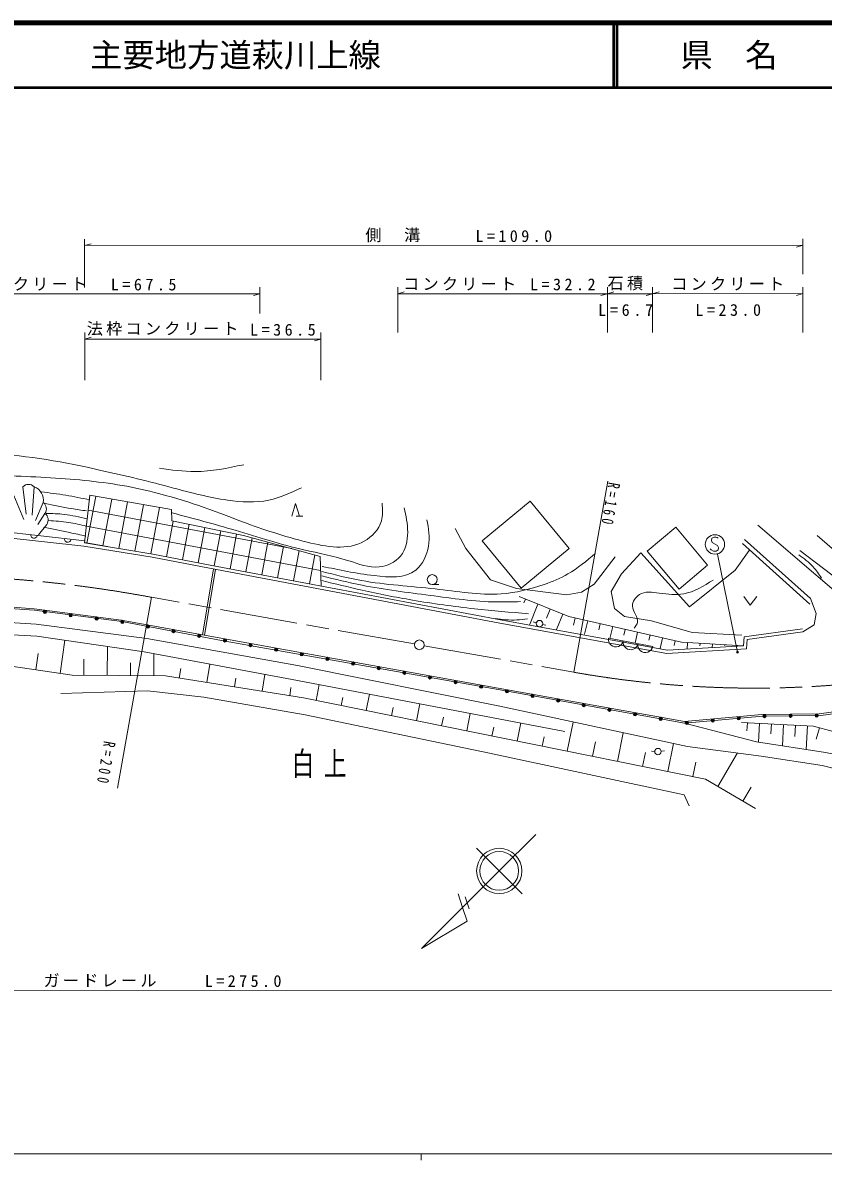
# Model space of a CAD drawing. Units: millimetres, scale not verified. Extents: x 40000 to 680000, y 20000 to 380000.
# Drawn here: x 206305 to 330214, y 204000 to 380000 of the extents above; entities that cross this region are included whole.
import ezdxf
from ezdxf.enums import TextEntityAlignment as Align

# ---------------------------------------------------------------- set-up
doc = ezdxf.new("R2010")
doc.units = ezdxf.units.MM
doc.header["$LTSCALE"] = 1000
doc.linetypes.add('CHAIN', pattern=[18.5, 12, -1.5, 3.5, -1.5])
for name, color, linetype, lineweight in [('M-BGD', 7, 'Continuous', 13), ('M-BMK', 2, 'CHAIN', 13), ('M-BMK-SRVR', 3, 'Continuous', 13), ('M-STR-HTXT', 7, 'Continuous', 13), ('M-STR-STRC', 7, 'Continuous', 13), ('M-TTL', 2, 'Continuous', 140), ('M-TTL-BAND', 7, 'Continuous', 13), ('M-TTL-LINE', 7, 'Continuous', 50)]:
    doc.layers.add(name, color=color, linetype=linetype, lineweight=lineweight)
doc.layers.add('M-BMK-HTXT', color=7, linetype='Continuous')
doc.layers.add('M-TTL-TXT', color=7, linetype='Continuous')
doc.styles.add('ＭＳ ゴシック', font='')
doc.styles.get('ＭＳ ゴシック').set_extended_font_data('MS Gothic')

msp = doc.modelspace()

# ---------------------------------------------------------------- hatches: boundary and pattern name
at = {"layer": 'M-BGD'}
h = msp.add_hatch(dxfattribs=at)
h.set_pattern_fill('USER', color=256, style=0, pattern_type=2)
h.set_pattern_definition([(349.3054, (261674, 270600), (463.93, 2456.58), []), (259.3054, (261674, 270600), (2456.58, -463.93), [])])
h.paths.add_polyline_path([(215864, 299514), (226431, 297796), (236376, 295886), (252474, 292845), (252368, 297432), (240477, 300668), (229395, 302942), (229344, 304662), (216694, 306886)])

# ---------------------------------------------------------------- linework, layer by layer
for p, q in [((206305, 308219), (206824, 303964)), ((208078, 308220), (207752, 303828)), ((204914, 306828), (206497, 303119)), ((209470, 305765), (208298, 302983)), ((209743, 304074), (208625, 302356)), ((248619, 303638), (249659, 303638)), ((210016, 302383), (208762, 300774)), ((317699, 299441), (328115, 290054)), ((234131, 285305), (235854, 295470)), ((234427, 285255), (236150, 295420)), ((269685, 293087), (270685, 293088)), ((284113, 290819), (283880, 290237)), ((286037, 290050), (284733, 286789)), ((287961, 289280), (287394, 287864)), ((285813, 287171), (285334, 287315)), ((286779, 286917), (287267, 286806)), ((289885, 288511), (288922, 286104)), ((291814, 287905), (291563, 286809)), ((293749, 287462), (293274, 285392)), ((295683, 287019), (295460, 286045)), ((297618, 286576), (297199, 284746)), ((299552, 286133), (299352, 285258)), ((301487, 285690), (301104, 284020)), ((303422, 285247), (303240, 284452)), ((212073, 279309), (212827, 284449)), ((219368, 278997), (219399, 283493)), ((303818, 283515), (296976, 284787)), ((305356, 284804), (304989, 283200)), ((307291, 284361), (307132, 283666)), ((309218, 284083), (309160, 283094)), ((311137, 283972), (311115, 283587)), ((313057, 283860), (313025, 283311)), ((314977, 283749), (314967, 283584)), ((316896, 283637), (316890, 283527)), ((208325, 279858), (208701, 282426)), ((226595, 278947), (226619, 282380)), ((215755, 279022), (215772, 281520)), ((222982, 278972), (222995, 280970)), ((230538, 278595), (230774, 280077)), ((234809, 277915), (235263, 280765)), ((239080, 277235), (239298, 278603)), ((243352, 276555), (243769, 279176)), ((247623, 275875), (247823, 277128)), ((251703, 275142), (252198, 277590)), ((255593, 274357), (255844, 275603)), ((259482, 273571), (259994, 276108)), ((267260, 271999), (267790, 274625)), ((263371, 272785), (263631, 274076)), ((275038, 270428), (275586, 273143)), ((271149, 271214), (271419, 272549)), ((282816, 268857), (283382, 271660)), ((290594, 267285), (291507, 271802)), ((318474, 271705), (318407, 270417)), ((320335, 271609), (320183, 268683)), ((322195, 271512), (322115, 269957)), ((324056, 271416), (323885, 268121)), ((325916, 271319), (325826, 269579)), ((327777, 271223), (327587, 267558)), ((278927, 269642), (279206, 271022)), ((286705, 268071), (286993, 269495)), ((298372, 265714), (299265, 270135)), ((329620, 270925), (329137, 269160)), ((294483, 266499), (294935, 268734)), ((306150, 264142), (307024, 268468)), ((302261, 264928), (302703, 267115)), ((304129, 267264), (303630, 267300)), ((305125, 267278), (305623, 267326)), ((313919, 261829), (316957, 267012)), ((310039, 263357), (310486, 265569)), ((317788, 259561), (319054, 261720))]:
    msp.add_line(p, q, dxfattribs=at)
for points in [[(252474, 292845), (252368, 297432), (240477, 300668), (229395, 302942), (229344, 304662), (216694, 306886), (215864, 299514)], [(247939, 303637), (248539, 305638), (249139, 303638)], [(215899, 299820), (208627, 300663), (203095, 301291), (186277, 301311), (179089, 300935)], [(297983, 297389), (294736, 293116), (292778, 291914), (290508, 291468), (282720, 292446), (278715, 293824), (274886, 298629), (273239, 301744)], [(320074, 302257), (338386, 286590), (341382, 286676)], [(203132, 300432), (215784, 299021), (226343, 297303), (236282, 295395), (280145, 287111), (306003, 282416), (318320, 283107), (318434, 284559), (327073, 285746), (328831, 286817), (329098, 288614), (328256, 290907), (318048, 300040)], [(215864, 299514), (226431, 297796), (236376, 295886), (280236, 287603), (306034, 282918), (317856, 283582), (317967, 285000), (327004, 286242)], [(354732, 289877), (347099, 288629), (343196, 288595), (329292, 300687)], [(318767, 298329), (316588, 295302), (309513, 289649), (301990, 297969), (298965, 294719), (297408, 292004), (297898, 289379), (299456, 288133), (303639, 287466), (309915, 285643), (317614, 285245)], [(326583, 298332), (333938, 292754), (340261, 286644)], [(283151, 291203), (290847, 288127), (308258, 284139), (317856, 283582)], [(317910, 291220), (318910, 289861), (319910, 291221)], [(345182, 275223), (329562, 273061), (320725, 272956), (308753, 271874), (279879, 277056), (221564, 287575), (208053, 289319), (196543, 290189), (183290, 290340), (170496, 289618), (159449, 288279), (146813, 285913), (136794, 283803), (127549, 281283), (118661, 277993), (110595, 274446), (100374, 269459), (90767, 263548), (79905, 256336)], [(80008, 256194), (91041, 263375), (100522, 269248), (110748, 274218), (118875, 277776), (127736, 281108), (136766, 283594), (146897, 285756), (159597, 288016), (170575, 289261), (183331, 289998), (196652, 289888), (208138, 289101), (221629, 287354), (237349, 284367), (279882, 276814), (308726, 271628), (320861, 272703), (329836, 272819), (345934, 275013)], [(348251, 261714), (339643, 262724), (330064, 265085), (320613, 266545), (309177, 268005), (280147, 274243), (248851, 280536), (225489, 284749), (208371, 286939), (194292, 287836), (181353, 287607), (164926, 286197), (151241, 283943), (132396, 279494), (113762, 272457), (99361, 265422), (81014, 254814)], [(82343, 252988), (100472, 263791), (114929, 270376), (133450, 277075), (151973, 281918), (165305, 284059), (181451, 285582), (194348, 285867), (208469, 285082), (225080, 282667), (248837, 278229), (290203, 270363)], [(319723, 258426), (311984, 262964), (249759, 275535), (228402, 278934), (213948, 279034), (202702, 280682), (164925, 278609), (136452, 271896), (119017, 267146), (103647, 260023), (85721, 248350)], [(212218, 276195), (225607, 276648), (234327, 275638), (250020, 272941), (278559, 266985), (308673, 260523), (309461, 258835)], [(308726, 271628), (319870, 268730), (330569, 267105), (341384, 264898), (347256, 264900)], [(317544, 271753), (328707, 271175), (337836, 268677), (346208, 270132)]]:
    msp.add_lwpolyline(points, dxfattribs=at)
for points in [[(290872, 298643), (284835, 305958), (277411, 299830), (283449, 292516)], [(312310, 296051), (307370, 301940), (302974, 298252), (307913, 292363)]]:
    msp.add_lwpolyline(points, close=True, dxfattribs=at)
for centre, radius in [((269685, 293847), 760), ((209730, 288850), 250), ((209730, 288850), 150), ((209730, 288850), 50), ((213730, 288334), 250), ((213730, 288334), 150), ((213730, 288334), 50), ((217729, 287818), 250), ((217729, 287818), 150), ((217729, 287818), 50), ((221715, 287294), 250), ((221715, 287294), 150), ((221715, 287294), 50), ((286292, 287027), 500), ((225684, 286578), 250), ((225684, 286578), 150), ((225684, 286578), 50), ((229653, 285862), 250), ((229653, 285862), 150), ((229653, 285862), 50), ((233622, 285146), 250), ((233622, 285146), 150), ((233622, 285146), 50), ((237591, 284430), 250), ((237591, 284430), 150), ((237591, 284430), 50), ((241559, 283714), 250), ((241559, 283714), 150), ((241559, 283714), 50), ((245528, 282998), 250), ((245528, 282998), 150), ((245528, 282998), 50), ((249497, 282283), 250), ((249497, 282283), 150), ((249497, 282283), 50), ((253466, 281567), 250), ((253466, 281567), 150), ((253466, 281567), 50), ((257435, 280851), 250), ((257435, 280851), 150), ((257435, 280851), 50), ((261404, 280135), 250), ((261404, 280135), 150), ((261404, 280135), 50), ((265372, 279419), 250), ((265372, 279419), 150), ((265372, 279419), 50), ((269341, 278703), 250), ((269341, 278703), 150), ((269341, 278703), 50), ((273310, 277987), 250), ((273310, 277987), 150), ((273310, 277987), 50), ((277279, 277271), 250), ((277279, 277271), 150), ((277279, 277271), 50), ((281248, 276557), 250), ((281248, 276557), 150), ((281248, 276557), 50), ((285218, 275844), 250), ((285218, 275844), 150), ((285218, 275844), 50), ((289187, 275132), 250), ((289187, 275132), 150), ((289187, 275132), 50), ((293157, 274419), 250), ((293157, 274419), 150), ((293157, 274419), 50), ((297126, 273707), 250), ((297126, 273707), 150), ((297126, 273707), 50), ((301096, 272995), 250), ((301096, 272995), 150), ((301096, 272995), 50), ((321137, 272711), 250), ((321137, 272711), 150), ((325169, 272759), 250), ((325169, 272759), 150), ((325169, 272759), 50), ((329202, 272807), 250), ((329202, 272807), 150), ((329202, 272807), 50), ((305065, 272282), 250), ((305065, 272282), 150), ((305065, 272282), 50), ((309105, 271655), 250), ((309105, 271655), 150), ((309105, 271655), 50), ((313122, 272018), 250), ((313122, 272018), 150), ((313122, 272018), 50), ((317138, 272381), 250), ((317138, 272381), 150), ((317138, 272381), 50), ((321137, 272711), 50), ((304628, 267229), 500)]:
    msp.add_circle(centre, radius, dxfattribs=at)
for centre, radius, start, end in [((207192, 307289), 1285, 46.41134, 133.61696), ((207260, 306134), 2240, 350.52245, 68.58343), ((208719, 304776), 1242, 325.57369, 52.77932), ((208992, 303085), 1242, 325.57369, 52.77932), ((208043, 300729), 500, 173.5148, 353.5148), ((213280, 300123), 500, 173.39111, 353.39111), ((298116, 284575), 1160, 169.47177, 349.47177), ((300397, 284151), 1160, 169.47177, 349.47177), ((302678, 283727), 1160, 169.47177, 349.47177)]:
    msp.add_arc(centre, radius, start, end, dxfattribs=at)
for points, knots in [([(183479, 314006), (186491, 313735), (189502, 313465), (192521, 313383), (195502, 313303), (198490, 313407), (201467, 313289), (207162, 313064), (212819, 312027), (218388, 310744), (222163, 309929), (225902, 309035), (229643, 308006), (232399, 307277), (235144, 306544), (238002, 306132), (240136, 305824), (242333, 305694), (244399, 306133), (246144, 306505), (247796, 307282), (249449, 308059)], [0, 0, 0, 0, 1, 1, 1, 2, 2, 2, 3, 3, 3, 4, 4, 4, 5, 5, 5, 6, 6, 6, 7, 7, 7, 7]), ([(176574, 312417), (179885, 311799), (183195, 311182), (186530, 310784), (191991, 310134), (197517, 310076), (203027, 309923), (207073, 309810), (211110, 309646), (215138, 309252), (219028, 308895), (222910, 308312), (226681, 307332), (231327, 306183), (235819, 304546), (240332, 302766), (243543, 301599), (246671, 300546), (250336, 299642), (253328, 298889), (256568, 298295), (259176, 299789), (260384, 300481), (261457, 301620), (261821, 302915), (262064, 303783), (261990, 304720), (261916, 305657)], [0, 0, 0, 0, 1, 1, 1, 2, 2, 2, 3, 3, 3, 4, 4, 4, 5, 5, 5, 6, 6, 6, 7, 7, 7, 8, 8, 8, 9, 9, 9, 9]), ([(227468, 311083), (229314, 310815), (231160, 310547), (232999, 310555), (235508, 310567), (238005, 311091), (240502, 311615)], [0, 0, 0, 0, 1, 1, 1, 2, 2, 2, 2]), ([(209204, 307423), (210457, 307263), (211711, 307102), (212956, 306895), (214212, 306687), (215460, 306431), (216708, 306175)], [0, 0, 0, 0, 1, 1, 1, 2, 2, 2, 2]), ([(209761, 305637), (211122, 305343), (212483, 305050), (213855, 304819), (214633, 304689), (215414, 304579), (216195, 304469)], [0, 0, 0, 0, 1, 1, 1, 2, 2, 2, 2]), ([(229444, 304158), (232700, 303292), (235957, 302427), (239208, 301467), (242755, 300420), (246296, 299260), (249838, 298440), (252118, 297911), (254399, 297522), (256754, 296758), (258304, 296265), (259841, 295632), (261468, 295797), (262714, 295924), (263998, 296522), (264786, 297481), (265604, 298478), (265888, 299865), (265891, 301185), (265894, 302479), (265628, 303707), (265361, 304936)], [0, 0, 0, 0, 1, 1, 1, 2, 2, 2, 3, 3, 3, 4, 4, 4, 5, 5, 5, 6, 6, 6, 7, 7, 7, 7]), ([(209927, 304073), (210860, 304053), (211793, 304033), (212716, 303929), (213898, 303796), (215062, 303527), (216227, 303257)], [0, 0, 0, 0, 1, 1, 1, 2, 2, 2, 2]), ([(210314, 302977), (211344, 302911), (212375, 302846), (213392, 302689), (214313, 302547), (215223, 302330), (216133, 302112)], [0, 0, 0, 0, 1, 1, 1, 2, 2, 2, 2]), ([(252666, 295891), (255237, 295346), (257808, 294801), (260699, 294450), (263002, 294171), (265508, 294015), (267143, 295318), (268198, 296158), (268891, 297605), (269114, 299021), (269332, 300404), (269102, 301757), (268873, 303110)], [0, 0, 0, 0, 1, 1, 1, 2, 2, 2, 3, 3, 3, 4, 4, 4, 4]), ([(209536, 301928), (210884, 301660), (212231, 301391), (213576, 301112), (214411, 300938), (215244, 300761), (216078, 300583)], [0, 0, 0, 0, 1, 1, 1, 2, 2, 2, 2]), ([(252618, 295091), (254647, 294578), (256676, 294065), (258727, 293698), (262481, 293025), (266308, 292840), (270126, 292402), (273542, 292010), (276951, 291416), (280361, 291635), (282608, 291806), (284842, 292336), (286997, 293080), (288282, 293523), (289539, 294042), (290700, 294716), (292219, 295597), (293575, 296744), (294932, 297891)], [0, 0, 0, 0, 1, 1, 1, 2, 2, 2, 3, 3, 3, 4, 4, 4, 5, 5, 5, 6, 6, 6, 6]), ([(329933, 294074), (329528, 294685), (329124, 295297), (328638, 295831), (327994, 296538), (327206, 297109), (326418, 297680)], [0, 0, 0, 0, 1, 1, 1, 2, 2, 2, 2]), ([(252580, 294418), (254659, 293905), (256737, 293393), (258833, 292977), (262312, 292286), (265839, 291860), (269366, 291392), (272788, 290938), (276210, 290443), (279649, 290385), (280882, 290364), (282118, 290399), (283353, 290434)], [0, 0, 0, 0, 1, 1, 1, 2, 2, 2, 3, 3, 3, 4, 4, 4, 4]), ([(252619, 293697), (254684, 293185), (256748, 292674), (258824, 292207), (261406, 291627), (264005, 291116), (266615, 290670), (269808, 290125), (273016, 289677), (276235, 289326), (279020, 289022), (281812, 288790), (284604, 288558)], [0, 0, 0, 0, 1, 1, 1, 2, 2, 2, 3, 3, 3, 4, 4, 4, 4]), ([(300931, 286307), (301167, 286619), (301404, 286931), (301463, 287255), (301606, 288029), (300732, 288870), (300693, 289740), (300662, 290433), (301160, 291145), (301758, 291516), (302596, 292082), (303745, 291905), (304836, 291754), (306176, 291568), (307429, 291421), (308624, 291636), (310211, 291922), (311696, 292845), (313181, 293768)], [0, 0, 0, 0, 1, 1, 1, 2, 2, 2, 3, 3, 3, 4, 4, 4, 5, 5, 5, 6, 6, 6, 6]), ([(279410, 287835), (280534, 287684), (281657, 287533), (282776, 287596), (283322, 287626), (283867, 287707), (284412, 287789)], [0, 0, 0, 0, 1, 1, 1, 2, 2, 2, 2])]:
    msp.add_open_spline(points, degree=3, knots=knots, dxfattribs=at)
at = {"layer": 'M-BMK'}
for p, q in [((266965, 283880), (226232, 291106)), ((268442, 283618), (291612, 279508))]:
    msp.add_line(p, q, dxfattribs=at)
for centre, radius, start, end in [((189619, 94486), 200000, 79.45162, 95.66799), ((319559, 437048), 160000, 259.94076, 278.7744)]:
    msp.add_arc(centre, radius, start, end, dxfattribs=at)
at = {"layer": 'M-BMK-SRVR'}
for p, q in [((285719, 254418), (280055, 248768)), ((280055, 248768), (276524, 252308)), ((280055, 248768), (268019, 236762)), ((280055, 248768), (283586, 245228)), ((274784, 244773), (275414, 242875))]:
    msp.add_line(p, q, dxfattribs=at)
msp.add_lwpolyline([(268019, 236762), (275096, 240996), (274391, 243118), (273687, 245240)], dxfattribs=at)
for centre, radius in [((267704, 283749), 750), ((280055, 248768), 3500), ((280055, 248768), 3000)]:
    msp.add_circle(centre, radius, dxfattribs=at)
at = {"layer": 'M-STR-HTXT'}
for p, q in [((215889, 339056), (215887, 346534)), ((215888, 345534), (216888, 345814)), ((215888, 345534), (327058, 345561)), ((327058, 345561), (326058, 345281)), ((327058, 346561), (327059, 341083)), ((179080, 338047), (243016, 338063)), ((243016, 338063), (242016, 337782)), ((243016, 339063), (243017, 335015)), ((264359, 332068), (264357, 339068)), ((264357, 338068), (265357, 338348)), ((264357, 338068), (296797, 338076)), ((296797, 338076), (295797, 337796)), ((296797, 339076), (296798, 332076)), ((296797, 338076), (297797, 338356)), ((296797, 338076), (303805, 338078)), ((303805, 338078), (302805, 337797)), ((303804, 339078), (303806, 332078)), ((303805, 338078), (304805, 338358)), ((303805, 338078), (327060, 338083)), ((327060, 338083), (326060, 337803)), ((327059, 339083), (327061, 332083)), ((215893, 324713), (215891, 332056)), ((215891, 331056), (216891, 331336)), ((215891, 331056), (252465, 331065)), ((252465, 331065), (251465, 330785)), ((252464, 332065), (252466, 324722)), ((296852, 309047), (291612, 279508)), ((226232, 291106), (220992, 261567)), ((98900, 230253), (345193, 230313))]:
    msp.add_line(p, q, dxfattribs=at)
at = {"layer": 'M-STR-STRC'}
msp.add_line((316949, 282623), (313822, 297798), dxfattribs=at)
msp.add_lwpolyline([(313930, 300245), (313810, 300365), (313570, 300425), (313330, 300425), (312970, 300244), (312910, 299884), (313030, 299585), (313870, 299105), (313990, 298805), (313930, 298445), (313630, 298265), (313210, 298265), (312850, 298444), (312730, 298624)], dxfattribs=at)
for centre, radius in [((313450, 299285), 1500), ((316949, 282623), 150), ((316949, 282623), 90), ((316949, 282623), 30)]:
    msp.add_circle(centre, radius, dxfattribs=at)
at = {"layer": 'M-TTL'}
msp.add_line((680000, 380000), (40000, 380000), dxfattribs=at)
at = {"layer": 'M-TTL-BAND'}
for p, q in [((40000, 205000), (579000, 205000)), ((268000, 205000), (268000, 204000))]:
    msp.add_line(p, q, dxfattribs=at)
at = {"layer": 'M-TTL-LINE'}
for p, q in [((297750, 380000), (297750, 370000)), ((298250, 380000), (298250, 370000)), ((40000, 370000), (680000, 370000))]:
    msp.add_line(p, q, dxfattribs=at)

# ---------------------------------------------------------------- texts
at = {"layer": 'M-BMK-HTXT', "insert": (247932, 263120), "char_height": 3666, "attachment_point": 7, "rotation": 0.014, "style": 'ＭＳ ゴシック'}
msp.add_mtext('\\T1.43;\\W0.7;白上', dxfattribs=at)
at = {"layer": 'M-STR-HTXT', "char_height": 1833, "attachment_point": 7, "style": 'ＭＳ ゴシック'}
for s, insert, rotation in [('\\T1.2;側\u3000溝', (259334, 346045), 0.014), ('\\T1.42;L=109.0', (276380, 346049), 0.014), ('\\T1.2;コンクリート', (198775, 338552), 0.014), ('\\T1.43;L=67.5', (219935, 338557), 0.014), ('\\T1.2;コンクリート', (265186, 338568), 0.014), ('\\T1.43;L=32.2', (284811, 338573), 0.014), ('\\T1.2;石積', (296836, 338576), 0.014), ('\\T1.2;コンクリート', (306682, 338578), 0.014), ('\\T1.46;L=6.7', (295364, 334617), 0.014), ('\\T1.43;L=23.0', (310423, 334621), 0.014), ('\\T1.2;法枠コンクリート', (216211, 331556), 0.014), ('\\T1.43;L=36.5', (241491, 331562), 0.014), ('\\T1.61;\\W0.7;R=160', (296957, 308978), 260.314), ('\\T1.61;\\W0.7;R=200', (218851, 268938), 260.314), ('\\T1.2;ガードレール', (209511, 230780), 0.014), ('\\T1.42;L=275.0', (234486, 230786), 0.014)]:
    msp.add_mtext(s, dxfattribs=dict(at, insert=insert, rotation=rotation))
at = {"layer": 'M-TTL-TXT', "style": 'ＭＳ ゴシック'}
msp.add_text('主要地方道萩川上線', height=3666, dxfattribs=at).set_placement((216734, 375000), align=Align.MIDDLE_LEFT)
msp.add_text('県\u3000名', height=3666, dxfattribs=at).set_placement((315625, 375000), align=Align.MIDDLE_CENTER)

doc.saveas('drawing.dxf')
